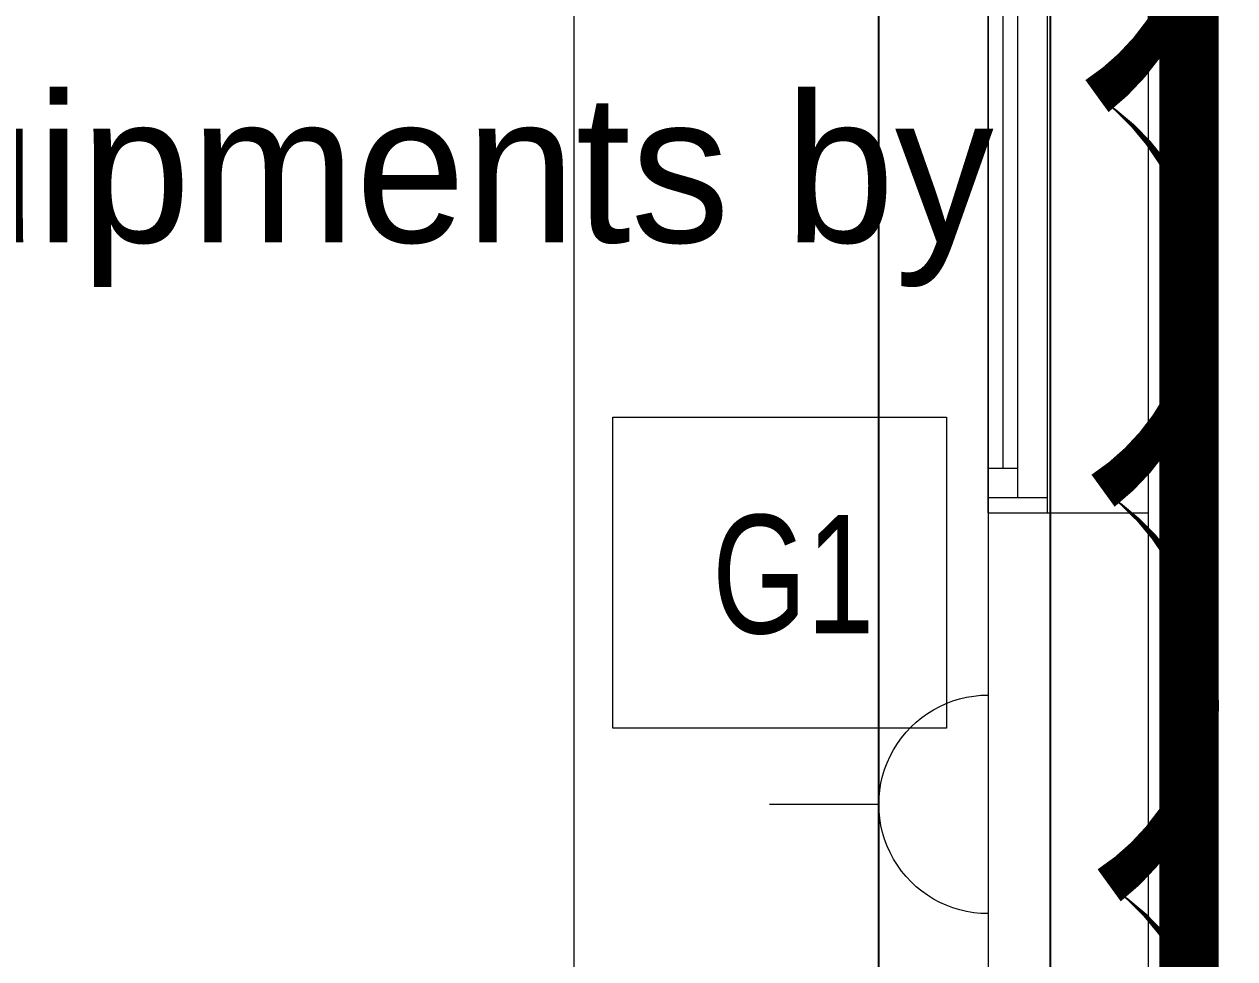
# Model space of a CAD drawing. Header units: metres. Extents: x 75097 to 220695, y -1557923 to -1361206.
# Drawn here: x 207980 to 210025, y -1468504 to -1466925 of the extents above; entities that cross this region are included whole.
import ezdxf

# ---------------------------------------------------------------- set-up
doc = ezdxf.new("R2010")
doc.units = ezdxf.units.M
doc.linetypes.add('DASHED2', pattern=[0.375, 0.25, -0.125])
doc.layers.get('0').update_dxf_attribs({"lineweight": 0})
for name, color, linetype, lineweight in [('A-100 - Copy$0$Aluminum', 8, 'Continuous', 0), ('A-100 - Copy$0$Medical Equipment and Furniture', 8, 'Continuous', 0), ('A-100 - Copy$0$Proj', 8, 'Continuous', 0), ('A-100 - Copy$0$Walls', 8, 'Continuous', 0)]:
    doc.layers.add(name, color=color, linetype=linetype, lineweight=lineweight)
doc.layers.add('A-100 - Copy$0$axes', color=8, linetype='Continuous')
doc.layers.add('E-POWR', color=7, linetype='Continuous', lineweight=9, true_color=0x4e7e3e)
doc.layers.add('REV 01', color=7, linetype='Continuous', lineweight=0, true_color=0xe41b4d)
doc.styles.add('A-100 - Copy$0$X3G_ENTITY_2587EA', font='swisscl.ttf', dxfattribs={"height": 200})
doc.styles.get("Standard").update_dxf_attribs({"font": 'GOTHIC.TTF'})

# ---------------------------------------------------------------- blocks, each defined once
blk = doc.blocks.new('NORMAL SOCKET')
at = {"layer": 'E-POWR'}
for p, q in [((0, 307.7), (0, 615.4)), ((-307.7, 0), (307.7, 0))]:
    blk.add_line(p, q, dxfattribs=at)
blk.add_ellipse((0, 0), major_axis=(32.8, 305.9), ratio=1, start_param=4.81904, end_param=7.960633, dxfattribs=at)
blk = doc.blocks.new('A-100 - Copy')
at = {"layer": 'A-100 - Copy$0$Aluminum'}
for p, q in [((209608.3, -1467750.2, 0), (209608.3, -1465350.2, 0)), ((209708.3, -1467750.2, 0), (209708.3, -1465350.2, 0)), ((209658.3, -1467725.2, 0), (209658.3, -1466575.2, 0)), ((209633.3, -1466625.2, 0), (209633.3, -1467675.2, 0)), ((209658.3, -1467675.2, 0), (209608.3, -1467675.2, 0)), ((209708.3, -1467725.2, 0), (209608.3, -1467725.2, 0))]:
    blk.add_line(p, q, dxfattribs=at)
at = {"layer": 'A-100 - Copy$0$axes'}
blk.add_line((209713.3, -1477297.4, 0), (209713.3, -1451192.7, 0), dxfattribs=at)
blk.add_line((209713.3, -1477297.4, 0), (209713.3, -1451192.7, 0), dxfattribs=at)
at = {"layer": 'A-100 - Copy$0$Medical Equipment and Furniture'}
blk.add_line((208908.3, -1464852.7, 0), (208908.3, -1469632.7, 0), dxfattribs=at)
blk.add_lwpolyline([(208974.4, -1467588.8), (209538.1, -1467588.8), (209538.1, -1468114.1), (208974.4, -1468114.1)], close=True, dxfattribs=at)
at = {"layer": 'A-100 - Copy$0$Proj'}
blk.add_line((209878.3, -1465350.2, 0), (209878.3, -1467750.2, 0), dxfattribs=at)
at = {"layer": 'A-100 - Copy$0$Walls'}
for p, q in [((209608.3, -1464852.7, 0), (209608.3, -1469372.7, 0)), ((209608.3, -1467750.2, 0), (209878.3, -1467750.2, 0)), ((209608.3, -1467750.2, 0), (209608.3, -1469572.7, 0)), ((209878.3, -1467750.2, 0), (209878.3, -1469572.7, 0))]:
    blk.add_line(p, q, dxfattribs=at)
at = {"layer": 'A-100 - Copy$0$Medical Equipment and Furniture', "insert": (209279, -1467753.9), "char_height": 200, "attachment_point": 2, "style": 'A-100 - Copy$0$X3G_ENTITY_2587EA'}
blk.add_mtext('G1', dxfattribs=at)

msp = doc.modelspace()

# ---------------------------------------------------------------- linework, layer by layer
at = {"layer": 'E-POWR', "color": 240, "linetype": 'DASHED2', "ltscale": 500, "true_color": 0xf10e52, "const_width": 100, "elevation": 0}
msp.add_lwpolyline([(159393.3, -1448612.7), (159393.3, -1454972.7), (147820.4, -1454991.2), (147948, -1460991.2), (148420.5, -1460972.7), (148420.5, -1466760.4), (151756.7, -1466760.4), (151498.3, -1475532.7), (159048.3, -1475532.7), (159048.3, -1476893.7), (174041.3, -1476822.7), (174041.3, -1469902.7), (209947.3, -1469902.7), (209947.3, -1454972.7), (173995.3, -1454972.7), (173978.3, -1451323.8), (179573.3, -1451323.8), (179573.3, -1448020.8), (173978.3, -1448045.7)], dxfattribs=at)
at = {"layer": 'E-POWR', "const_width": 3, "elevation": 0}
msp.add_lwpolyline([(195487.6, -1465036.2), (194396.3, -1465036.2), (194396.3, -1469493.1), (197281, -1469493.1), (199578.7, -1469496.5), (199578.7, -1465036.2), (204978.7, -1465036.2), (204978.7, -1469559.1), (209423.4, -1469559.1), (209423.4, -1465157.9), (209423.4, -1465037.3), (206728.8, -1465037.3)], dxfattribs=at)

# ---------------------------------------------------------------- block references
at = {"layer": 'E-POWR', "color": 85, "xscale": -0.6, "yscale": 0.6, "zscale": 0.6, "rotation": 90}
msp.add_blockref('NORMAL SOCKET', (209608.3, -1468242.8, 0), dxfattribs=at)

# ---------------------------------------------------------------- next in the draw order: block references
msp.add_blockref('A-100 - Copy', (0, 0))

# ---------------------------------------------------------------- next in the draw order: linework, layer by layer
at = {"layer": 'REV 01', "color": 3}
msp.add_lwpolyline([(209730.1, -1463046.8, 0, 66.7, -0.520567), (209740.4, -1463713.4, 0, 66.7, -0.520567), (209750.8, -1464380, 0, 66.7, -0.520567), (209761.1, -1465046.6, 0, 66.7, -0.520567), (209771.4, -1465713.2, 0, 66.7, -0.520567), (209781.7, -1466379.8, 0, 66.7, -0.520567), (209792, -1467046.4, 0, 66.7, -0.520567), (209802.3, -1467713, 0, 66.7, -0.520567), (209812.6, -1468379.6, 0, 66.7, -0.520567), (209822.9, -1469046.2, 0, 66.7, -0.520567), (209691, -1469572.7, 0, 66.7, -0.520567), (209024.3, -1469572.7, 0, 66.7, -0.520567), (208357.6, -1469572.7, 0, 66.7, -0.520567), (207690.9, -1469572.7, 0, 66.7, -0.520567), (207024.2, -1469572.7, 0, 66.7, -0.520567), (206357.6, -1469572.7, 0, 66.7, -0.520567), (205690.9, -1469572.7, 0, 66.7, -0.520567), (205024.2, -1469572.7, 0, 66.7, -0.520567)], format="xyseb", dxfattribs=at)

# ---------------------------------------------------------------- next in the draw order: texts
at = {"layer": 'E-POWR', "color": 1, "insert": (205901.1, -1467043.6, -7.1), "char_height": 250, "width": 4008.346, "attachment_point": 1}
msp.add_mtext('There are equipments by this wall', dxfattribs=at)

doc.saveas('drawing.dxf')
